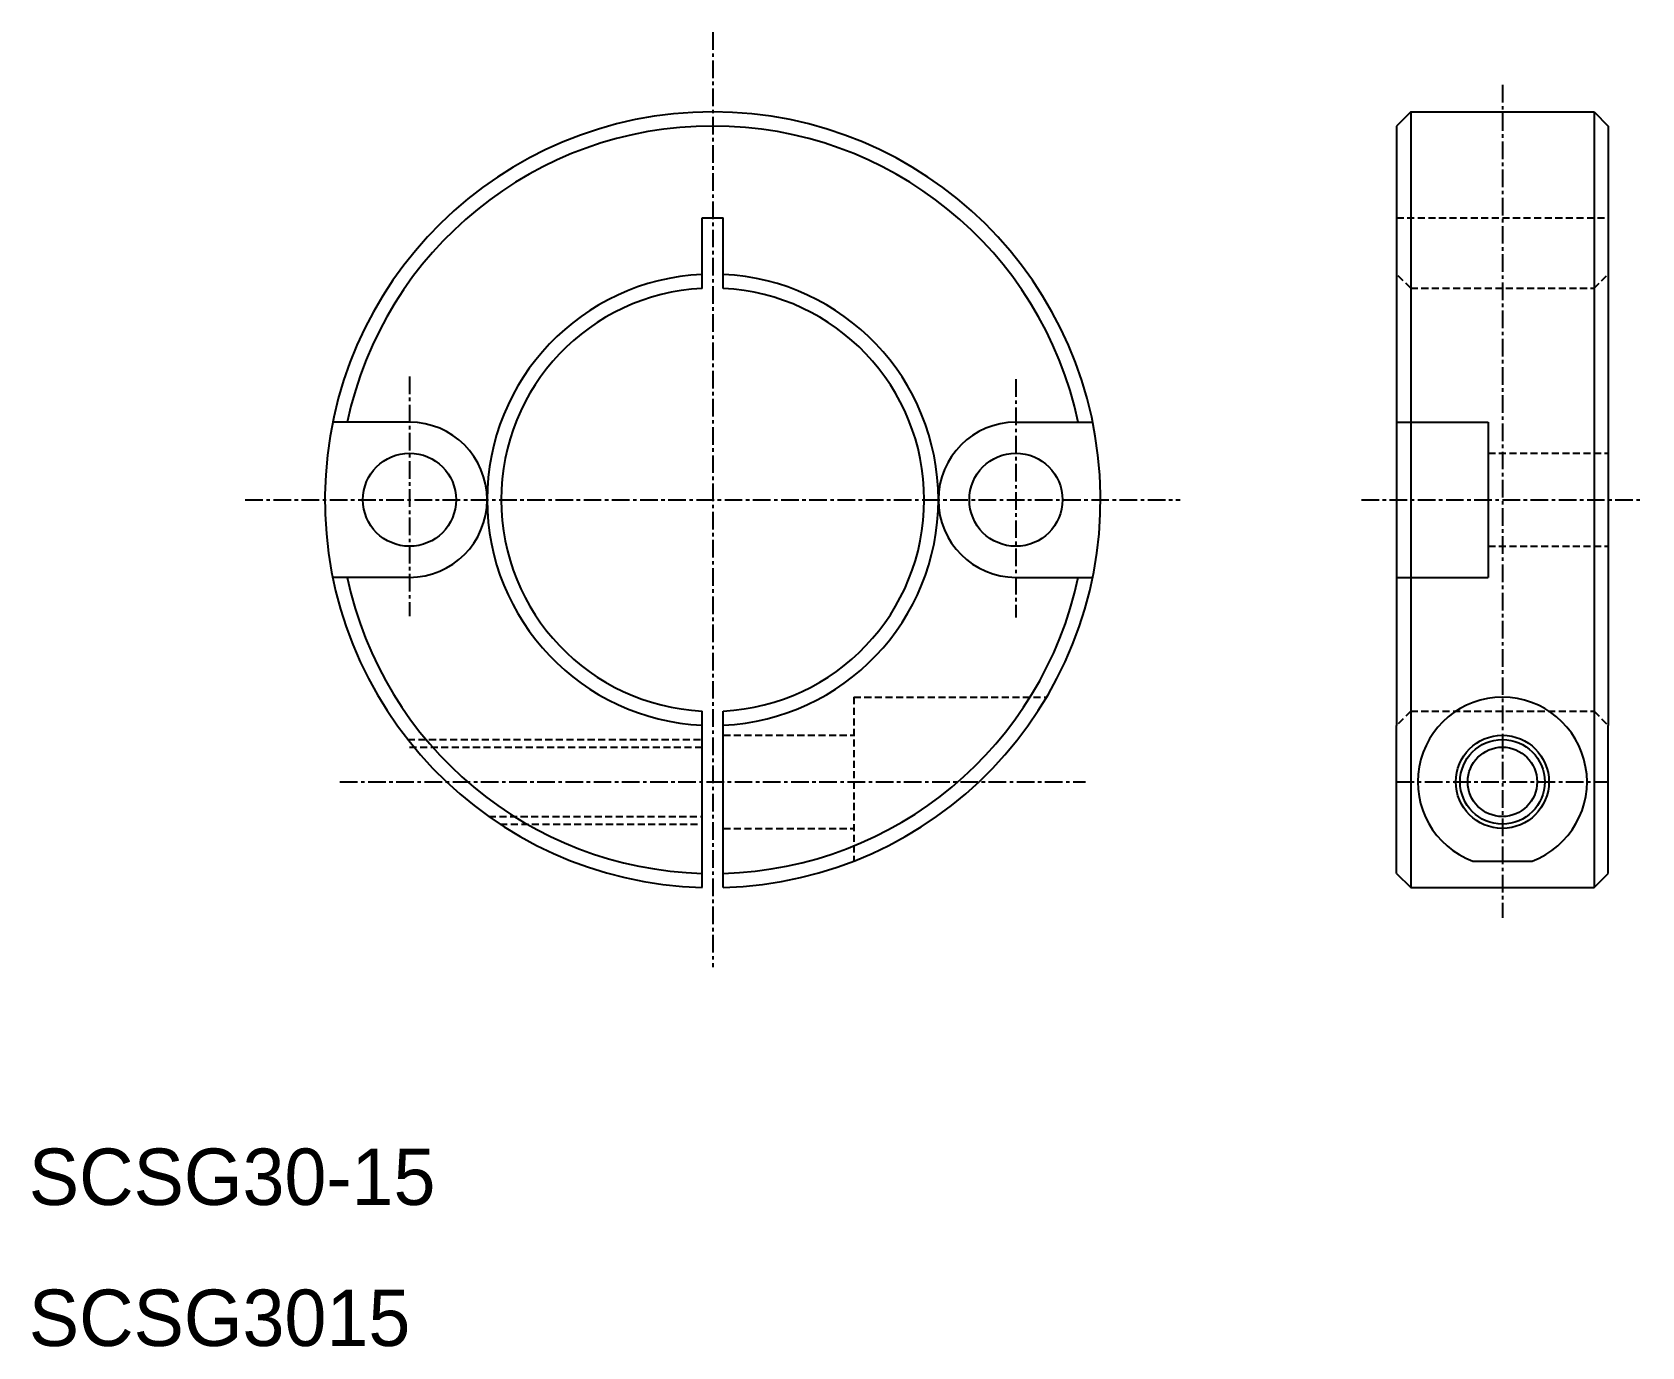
# Model space of a CAD drawing. Extents: x 10 to 124, y 10 to 103.
import ezdxf

# ---------------------------------------------------------------- set-up
doc = ezdxf.new("R2010")
doc.units = 0
doc.linetypes.add('CENTER', pattern=[2, 1.25, -0.25, 0.25, -0.25])
doc.linetypes.add('DASHED', pattern=[0.75, 0.5, -0.25])
doc.layers.get('0').update_dxf_attribs({"linetype": 'CONTINUOUS'})
doc.layers.add('CENTER', color=1, linetype='CENTER')

msp = doc.modelspace()

# ---------------------------------------------------------------- linework, layer by layer
at = {"color": 7, "linetype": 'CONTINUOUS'}
for p, q in [((108, 97.5), (107, 96.5)), ((108, 97.5), (108, 42.5)), ((108, 97.5), (121, 97.5)), ((121, 97.5), (121, 42.5)), ((121, 97.5), (122, 96.5)), ((107, 96.5), (107, 86)), ((122, 96.5), (122, 86)), ((57.75, 84.98), (57.75, 90)), ((57.75, 90), (59.25, 90)), ((57.75, 90), (59.25, 90)), ((59.25, 84.98), (59.25, 90)), ((107, 86), (107, 54)), ((122, 86), (122, 54)), ((37, 75.5), (31.56, 75.5)), ((80, 75.5), (85.44, 75.5)), ((107, 75.5), (113.5, 75.5)), ((113.5, 75.5), (113.5, 64.5)), ((37, 64.5), (31.56, 64.5)), ((31.56, 64.5), (31.56, 64.5)), ((80, 64.5), (85.44, 64.5)), ((85.44, 64.5), (85.44, 64.5)), ((107, 64.5), (113.5, 64.5)), ((57.75, 42.51), (57.75, 55.02)), ((59.25, 42.51), (59.25, 55.02)), ((107, 43.5), (107, 54)), ((122, 43.5), (122, 54)), ((107, 43.5), (108, 42.5)), ((112.39, 44.38), (116.61, 44.38)), ((121, 42.5), (122, 43.5)), ((108, 42.5), (121, 42.5))]:
    msp.add_line(p, q, dxfattribs=at)
at = {"color": 3, "linetype": 'DASHED'}
for p, q in [((107, 90), (122, 90)), ((108, 85), (107, 86)), ((121, 85), (122, 86)), ((108, 85), (121, 85)), ((113.5, 73.3), (122, 73.3)), ((113.5, 66.7), (122, 66.7)), ((68.5, 56), (82.17, 56)), ((68.5, 56), (68.5, 44.38)), ((108, 55), (107, 54)), ((108, 55), (121, 55)), ((121, 55), (122, 54)), ((36.88, 53), (57.75, 53)), ((59.25, 53.3), (68.5, 53.3)), ((37, 52.46), (57.75, 52.46)), ((42.63, 47.54), (57.75, 47.54)), ((43.43, 47), (57.75, 47)), ((59.25, 46.7), (68.5, 46.7))]:
    msp.add_line(p, q, dxfattribs=at)
at = {"color": 7, "linetype": 'CONTINUOUS'}
for centre, radius in [((37, 70), 3.3), ((80, 70), 3.3), ((114.5, 50), 3.3), ((114.5, 50), 2.46)]:
    msp.add_circle(centre, radius, dxfattribs=at)
at = {"color": 3}
msp.add_circle((114.5, 50), 3, dxfattribs=at)
at = {"color": 7, "linetype": 'CONTINUOUS'}
for centre, radius, start, end in [((58.5, 70), 27.5, 271.5628, 268.4372), ((58.5, 70), 26.5, 11.9786, 168.0214), ((58.5, 70), 16, 92.6867, 267.3133), ((58.5, 70), 16, 272.6867, 87.3133), ((58.5, 70), 15, 92.866, 267.134), ((58.5, 70), 15, 272.866, 87.134), ((37, 70), 5.5, 270, 90), ((80, 70), 5.5, 90, 270), ((58.5, 70), 26.5, 191.9786, 268.3782), ((58.5, 70), 26.5, 271.6218, 348.0214), ((114.5, 50), 6, 290.5723, 249.4277)]:
    msp.add_arc(centre, radius, start, end, dxfattribs=at)
at = {"layer": 'CENTER', "color": 1, "linetype": 'CENTER'}
for p, q in [((58.5, 103.15), (58.5, 36.85)), ((114.5, 99.41), (114.5, 40.35)), ((114.5, 99.41), (114.5, 40.35)), ((37, 78.74), (37, 61.75)), ((80, 78.54), (80, 61.65)), ((25.35, 70), (91.65, 70)), ((104.5, 70), (124.39, 70)), ((32.06, 50), (84.94, 50)), ((107, 50), (122, 50))]:
    msp.add_line(p, q, dxfattribs=at)

# ---------------------------------------------------------------- texts
at = {"color": 7, "linetype": 'CONTINUOUS'}
for s, p in [('SCSG30-15', (10, 20)), ('SCSG3015', (10, 10))]:
    msp.add_text(s, height=4, dxfattribs=at).set_placement(p)

doc.saveas('drawing.dxf')
